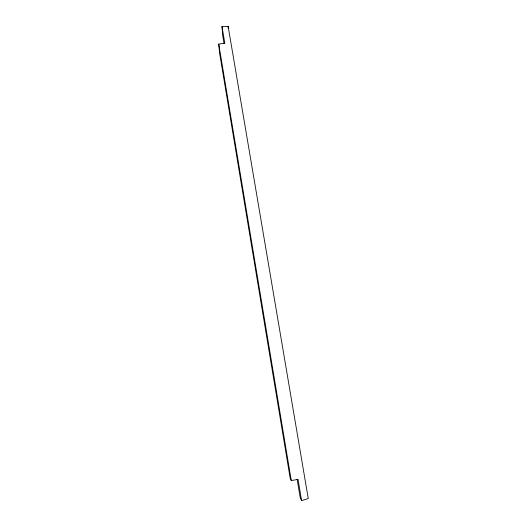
<?xml version="1.0" encoding="UTF-8"?>
<svg xmlns="http://www.w3.org/2000/svg" width="527" height="527" viewBox="0 0 527 527"><rect width="100%" height="100%" fill="white"/><g stroke="black" fill="none" stroke-linecap="round" stroke-linejoin="round"><path stroke-width="0.79" d="M297.123 479.26L300.186 497.521L301.615 500.65L308.255 498.522L228.138 26.35L221.992 26.502L222.737 35.684L224.034 43.458M221.992 26.502L224.798 43.194L218.745 44.09L219.568 52.871L290.146 478.015L291.279 480.565L298.045 479.392L301.615 500.65M218.745 44.09L291.279 480.565M228.138 26.35L228.283 28.649"/></g></svg>
